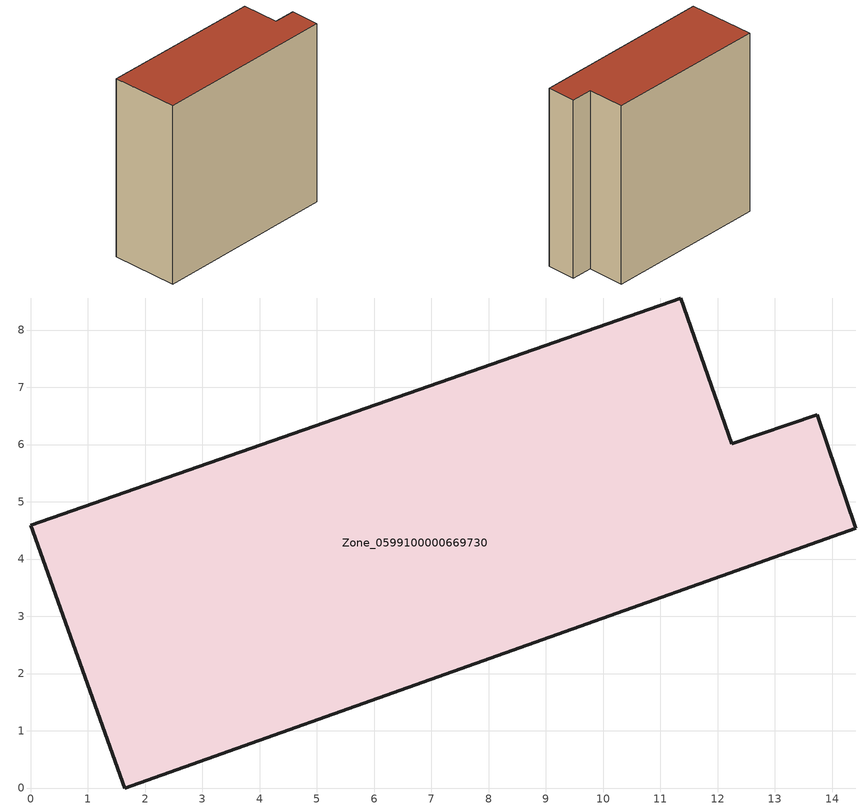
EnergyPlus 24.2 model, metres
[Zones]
Zone_0599100000669730
 floor ground (C_G): 1.65,0 0,4.59 11.36,8.56 12.25,6.01 13.74,6.52 14.41,4.54 z0
 wall outside (C_F): 0,4.59 1.65,0 14.41,4.54 13.74,6.52 12.25,6.01 11.36,8.56 0,4.59 z0:13.36
 roof outside (C_R): 11.36,8.56 0,4.59 1.65,0 14.41,4.54 13.74,6.52 12.25,6.01 z13.36
[BUILDING]
Pand.0599100000669730: North Axis=0; Terrain=City; Loads Convergence Tolerance Value=0.04; Temperature Convergence Tolerance Value=0.4; Solar Distribution=FullExterior; Maximum Number of Warmup Days=25; Minimum Number of Warmup Days=1
[Site:Location]
Rotterdam.The.Hague.AP_ZH_NLD Design_Conditions: Latitude=51.96; Longitude=4.45; Time Zone=1; Elevation=-4.5
[SITE:GROUNDTEMPERATURE:BUILDINGSURFACE]
18, 18, 18, 18, 18, 18, 18, 18, 18, 18, 18, 18
[MATERIAL] Thermal Absorptance=0.9; Solar Absorptance=0.7; Visible Absorptance=0.7
Name | Roughness | Thickness | Conductivity | Density | Specific Heat
G.TI.1946 | MediumSmooth | 0.15 | 1 | 540 | 1210
F.TI.1946 | Rough | 0.3 | 0.857143 | 1920 | 840
R.TI.1946 | MediumRough | 0.2 | 0.1 | 1500 | 1000
[CONSTRUCTION]
C_G: G.TI.1946
C_F: F.TI.1946
C_R: R.TI.1946
[ZONE]
Zone_0599100000669730: Type=1; Multiplier=1; Ceiling Height=Autocalculate; Volume=Autocalculate; Floor Area=autocalculate; Part of Total Floor Area=Yes
[ZONEINFILTRATION:DESIGNFLOWRATE]
Infil_Zone_0599100000669730: Zone or ZoneList or Space or SpaceList=Zone_0599100000669730; Schedule=AlwaysOn; Design Flow Rate Calculation Method=Flow/Area; Flow Rate per Floor Area=0.003; Constant Term Coefficient=1; Temperature Term Coefficient=0; Velocity Term Coefficient=0; Velocity Squared Term Coefficient=0
[HVACTEMPLATE:ZONE:IDEALLOADSAIRSYSTEM]
Zone_0599100000669730: Maximum Heating Supply Air Temperature=50; Minimum Cooling Supply Air Temperature=13; Maximum Heating Supply Air Humidity Ratio=0.0156; Minimum Cooling Supply Air Humidity Ratio=0.0077; Heating Limit=NoLimit; Cooling Limit=NoLimit; Dehumidification Control Type=ConstantSensibleHeatRatio; Cooling Sensible Heat Ratio=0.7; Dehumidification Setpoint=60; Humidification Control Type=None; Humidification Setpoint=30; Outdoor Air Method=None; Outdoor Air Flow Rate per Person=0.00944; Outdoor Air Flow Rate per Zone Floor Area=0; Outdoor Air Flow Rate per Zone=0; Demand Controlled Ventilation Type=None; Outdoor Air Economizer Type=NoEconomizer; Heat Recovery Type=None; Sensible Heat Recovery Effectiveness=0.7; Latent Heat Recovery Effectiveness=0.65
[ZONECONTROL:THERMOSTAT]
ThermostatControl_Zone_0599100000669730: Zone or ZoneList=Zone_0599100000669730; Control Type Schedule=DualSetpointControlType; Control 1=Thermostat_Zone_0599100000669730; Temperature Difference Between Cutout And Setpoint=0
[THERMOSTATSETPOINT:DUALSETPOINT]
Thermostat_Zone_0599100000669730: Heating Setpoint Temperature Schedule=HeatingSetpoint_Zone_0599100000669730; Cooling Setpoint Temperature Schedule=CoolingSetpoint_Zone_0599100000669730
[SCHEDULE:COMPACT]
HeatingSetpoint_Zone_0599100000669730: Through: 12/31, For: AllDays, Until: 24:00, 21
CoolingSetpoint_Zone_0599100000669730: Through: 12/31, For: AllDays, Until: 24:00, 24
DualSetpointControlType: Through: 12/31, For: AllDays, Until: 24:00, 4
AlwaysOn: Through: 12/31, For: AllDays, Until: 24:00, 1
